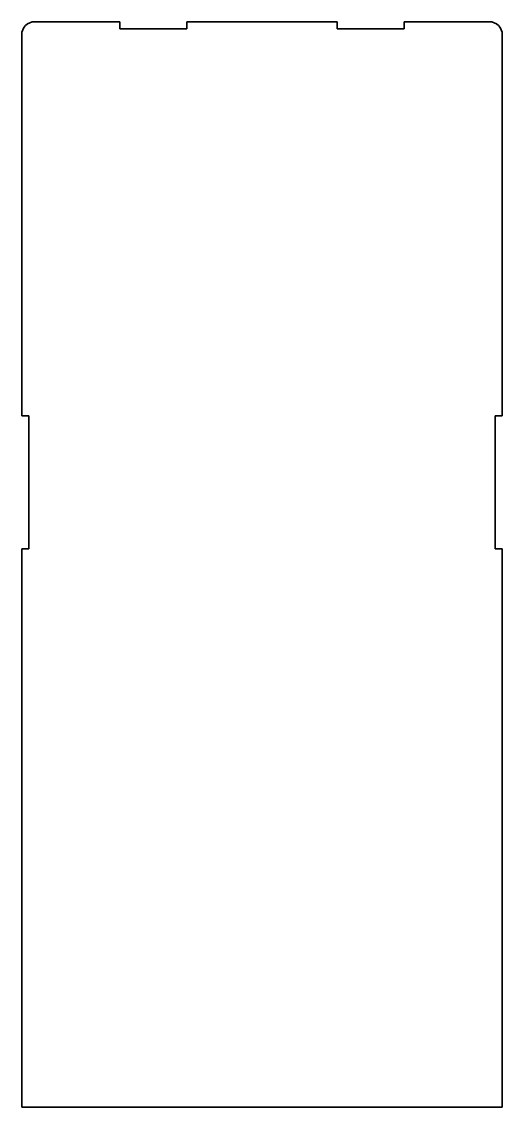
# Model space of a CAD drawing. Header units: inches. Extents: x 0 to 73, y 0 to 165.
import ezdxf

# ---------------------------------------------------------------- set-up
doc = ezdxf.new("R2010")
doc.units = ezdxf.units.IN
doc.header["$MEASUREMENT"] = 0
doc.layers.add('SIMUMAK Visible (ISO)', color=7, linetype='Continuous', lineweight=35)

# ---------------------------------------------------------------- blocks, each defined once
blk = doc.blocks.new('AMB-04-TAPTFR01_Sheet_5_AMB-04-TAPTFR01')
at = {"layer": 'SIMUMAK Visible (ISO)'}
for p, q in [((-11.4, 82.5), (11.4, 82.5)), ((-11.4, 82.5), (-11.4, 81.4)), ((-34.5, 82.5), (-21.6, 82.5)), ((-21.6, 81.4), (-21.6, 82.5)), ((-11.4, 81.4), (-21.6, 81.4)), ((11.4, 81.4), (11.4, 82.5)), ((21.6, 81.4), (11.4, 81.4)), ((21.6, 82.5), (34.5, 82.5)), ((21.6, 82.5), (21.6, 81.4)), ((-36.5, 22.6), (-36.5, 80.5)), ((36.5, 80.5), (36.5, 22.6)), ((-36.5, 22.6), (-35.4, 22.6)), ((-35.4, 22.6), (-35.4, 2.4)), ((35.4, 22.6), (36.5, 22.6)), ((35.4, 2.4), (35.4, 22.6)), ((-36.5, -82.5), (-36.5, 2.4)), ((-35.4, 2.4), (-36.5, 2.4)), ((36.5, 2.4), (35.4, 2.4)), ((36.5, 2.4), (36.5, -82.5)), ((36.5, -82.5), (-36.5, -82.5))]:
    blk.add_line(p, q, dxfattribs=at)
at = {"layer": 'SIMUMAK Visible (ISO)', "extrusion": (0, 0, -1)}
for centre, start, end in [((34.5, 80.5), 0, 90), ((-34.5, 80.5), 90, 180)]:
    blk.add_arc(centre, 2, start, end, dxfattribs=at)

msp = doc.modelspace()

# ---------------------------------------------------------------- block references
msp.add_blockref('AMB-04-TAPTFR01_Sheet_5_AMB-04-TAPTFR01', (36.5, 82.5))

doc.saveas('drawing.dxf')
